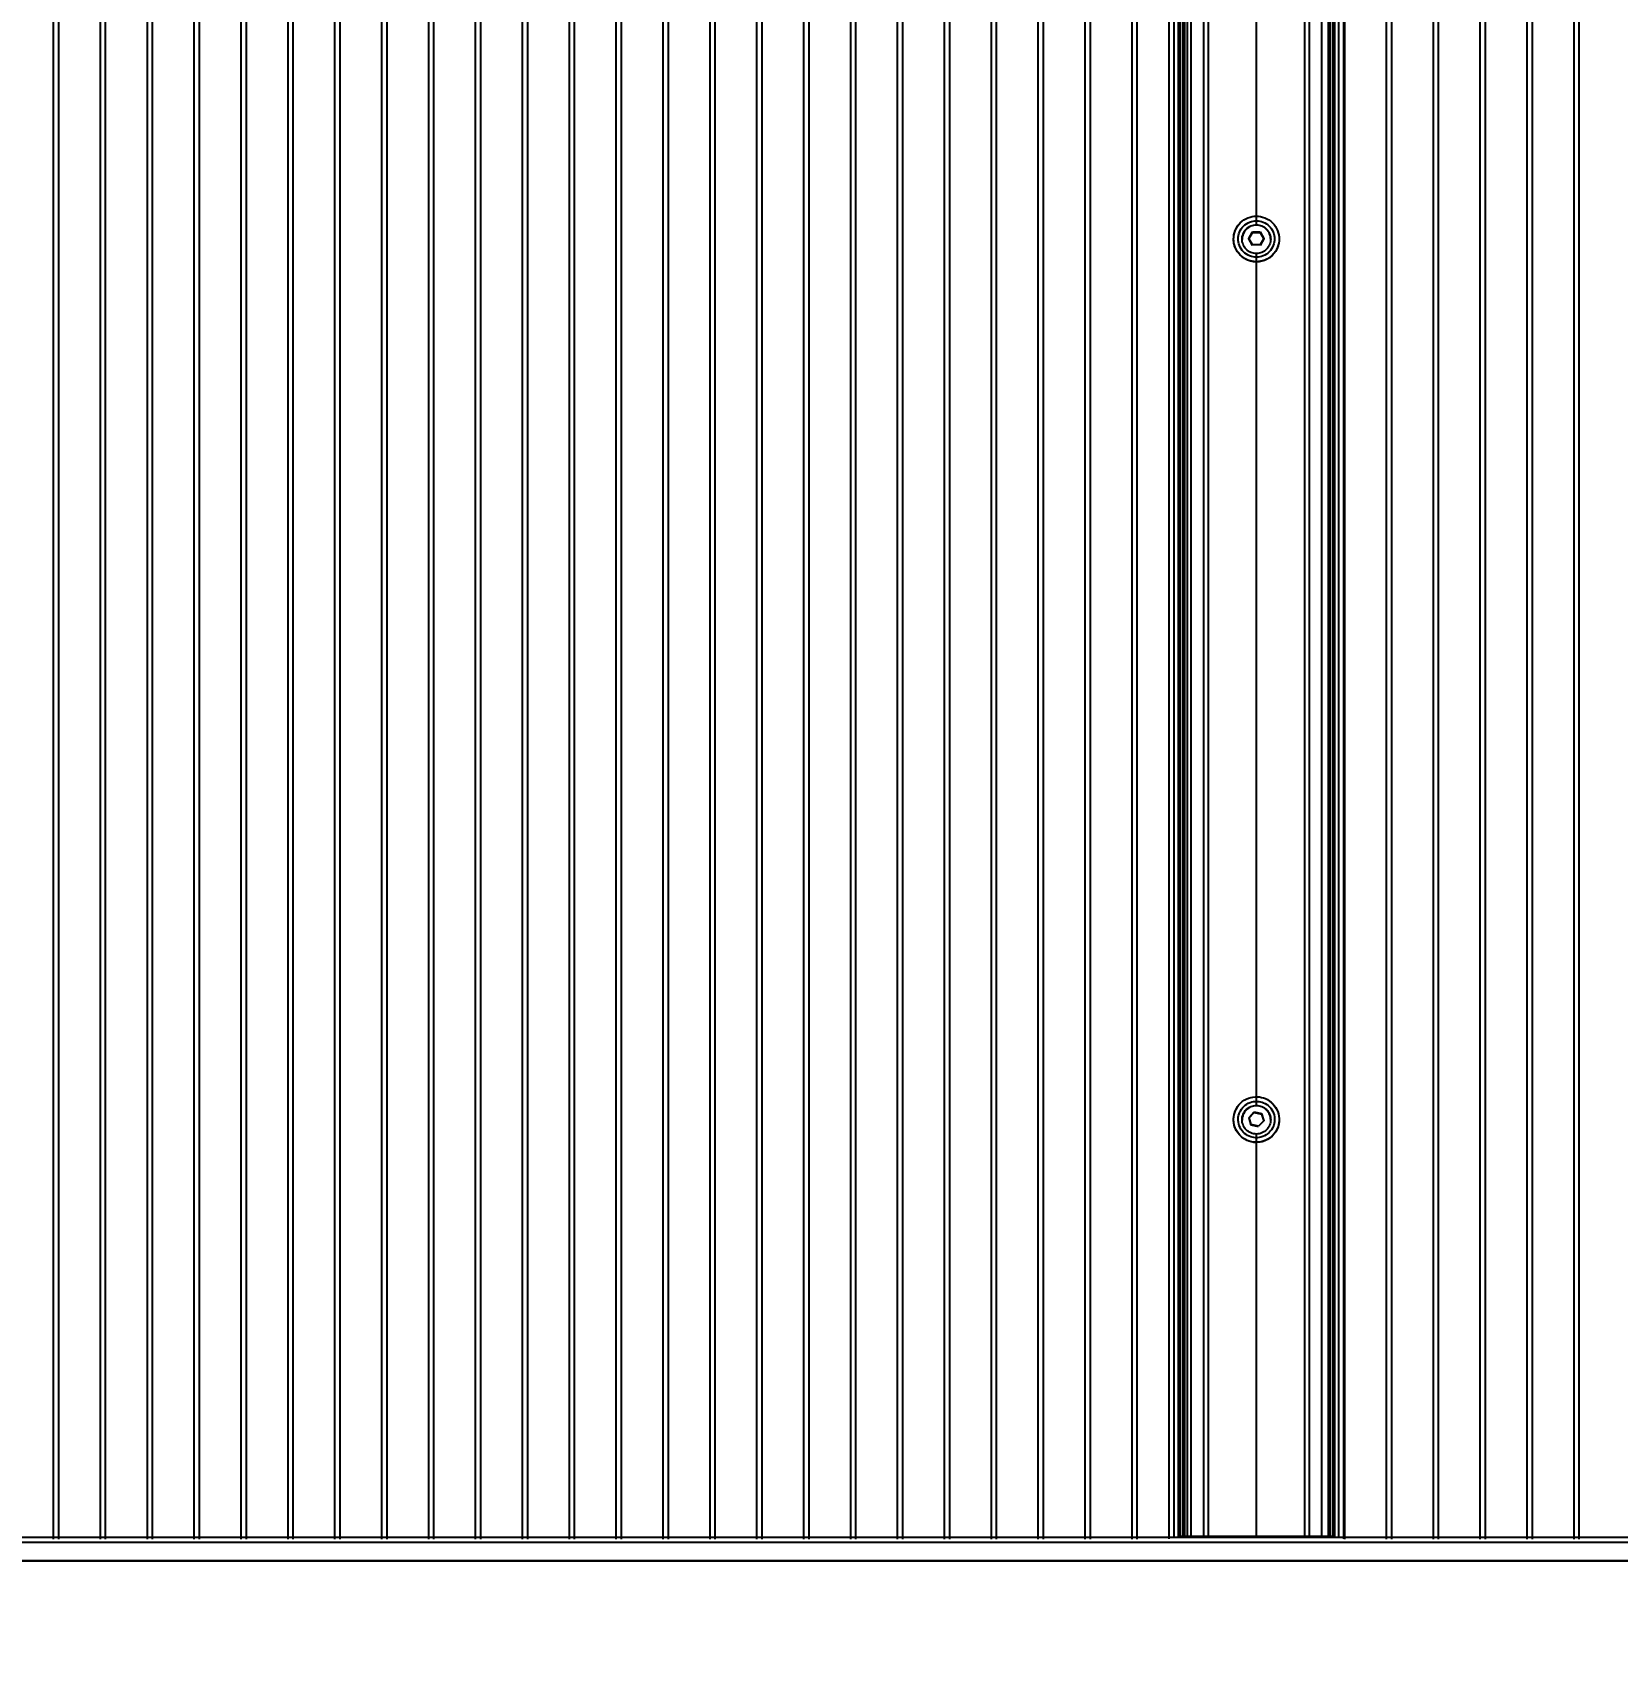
# Model space of a CAD drawing. Header units: millimetres. Extents: x 4625 to 14334, y 16216 to 31562.
# Drawn here: x 8871 to 9480, y 26844 to 27465 of the extents above; entities that cross this region are included whole.
import ezdxf

# ---------------------------------------------------------------- set-up
doc = ezdxf.new("R2010")
doc.units = ezdxf.units.MM
doc.header["$LTSCALE"] = 3
doc.layers.add('Default', color=7, linetype='Continuous')
doc.styles.get("Standard").update_dxf_attribs({"font": 'arial.ttf'})
doc.dimstyles.new('MATEUSZ', dxfattribs={"dimtxt": 35, "dimasz": 16, "dimexe": 0.18, "dimexo": 0.0625, "dimgap": 0.09, "dimtad": 0, "dimdec": 0, "dimdsep": 46, "dimtxsty": 'Standard', "dimblk": 'DOT', "dimcen": 0.09, "dimse1": 1, "dimse2": 1, "dimadec": 0, "dimazin": 0, "dimtfac": 1, "dimtdec": 0, "dimtofl": 0, "dimtmove": 0, "dimatfit": 3, "dimfxl": 1, "dimtolj": 1, "dimtzin": 0, "dimlwd": 9, "dimlwe": 9, "dimarcsym": 0})

# ---------------------------------------------------------------- blocks, each defined once
blk = doc.blocks.new('_Dot')
at = {"color": 0, "linetype": 'ByBlock', "lineweight": -2}
blk.add_line((-0.5, 0), (-1, 0), dxfattribs=at)
at = {"color": 0, "linetype": 'ByBlock', "const_width": 0.5}
blk.add_lwpolyline([(-0.25, 0, 1), (0.25, 0, 1)], format="xyb", close=True, dxfattribs=at)
blk = doc.blocks.new('*D31')
at = {"color": 0, "lineweight": 9, "transparency": 16777216}
for p, q in [((5803.89, 26303.39), (9576.19, 26303.39)), ((13713.73, 26303.39), (9941.43, 26303.39))]:
    blk.add_line(p, q, dxfattribs=at)
at = {"layer": 'Defpoints', "color": 0, "transparency": 16777216}
for p in [(5787.89, 28729.99), (13729.73, 28729.99), (13729.73, 26303.39)]:
    blk.add_point(p, dxfattribs=at)
at = {"color": 0, "lineweight": 9, "transparency": 16777216, "xscale": 16, "yscale": 16, "zscale": 16, "rotation": 180}
blk.add_blockref('_Dot', (5787.89, 26303.39), dxfattribs=at)
at = {"color": 0, "lineweight": 9, "transparency": 16777216, "xscale": 16, "yscale": 16, "zscale": 16}
blk.add_blockref('_Dot', (13729.73, 26303.39), dxfattribs=at)
at = {"color": 0, "transparency": 16777216, "insert": (9758.81, 26303.39), "char_height": 123, "attachment_point": 5}
blk.add_mtext('\\A1;7942', dxfattribs=at)

msp = doc.modelspace()

# ---------------------------------------------------------------- linework, layer by layer
at = {"layer": 'Default'}
for p, q in [((9311.14, 28707.83), (9311.14, 26888.27)), ((9311.26, 26887.98), (9311.26, 28707.54)), ((9311.95, 28707.9), (9311.95, 26888.34)), ((9312.89, 28707.74), (9312.89, 26888.19)), ((9312.89, 28707.54), (9312.89, 26887.98)), ((9313.64, 26887.98), (9313.64, 28707.54)), ((9314.64, 26887.98), (9314.64, 28707.54)), ((9316.14, 26888.09), (9316.14, 28707.64)), ((9320.89, 28707.82), (9320.89, 26888.27)), ((9322.64, 28707.82), (9322.64, 26888.26)), ((9359.64, 28707.82), (9359.64, 26888.26)), ((9361.39, 28707.82), (9361.39, 26888.27)), ((9366.14, 28707.64), (9366.14, 26888.09)), ((9368.64, 28707.54), (9368.64, 26887.98)), ((9369.39, 28707.74), (9369.39, 26888.19)), ((9369.39, 28707.54), (9369.39, 26887.98)), ((9370.33, 28707.9), (9370.33, 26888.34)), ((9371.03, 28707.54), (9371.03, 26887.98)), ((9371.14, 28707.83), (9371.14, 26888.27)), ((8879.31, 28706.81), (8879.31, 26887.25)), ((8881.31, 28706.81), (8881.31, 26887.25)), ((8897.31, 28706.81), (8897.31, 26887.25)), ((8899.31, 28706.81), (8899.31, 26887.25)), ((8915.31, 28706.81), (8915.31, 26887.25)), ((8917.31, 28706.81), (8917.31, 26887.25)), ((8933.31, 28706.81), (8933.31, 26887.25)), ((8935.31, 28706.81), (8935.31, 26887.25)), ((8951.31, 28706.81), (8951.31, 26887.25)), ((8953.31, 28706.81), (8953.31, 26887.25)), ((8969.31, 28706.81), (8969.31, 26887.25)), ((8971.31, 28706.81), (8971.31, 26887.25)), ((8987.31, 28706.81), (8987.31, 26887.25)), ((8989.31, 28706.81), (8989.31, 26887.25)), ((9005.31, 28706.81), (9005.31, 26887.25)), ((9007.31, 28706.81), (9007.31, 26887.25)), ((9023.31, 28706.81), (9023.31, 26887.25)), ((9025.31, 28706.81), (9025.31, 26887.25)), ((9041.31, 28706.81), (9041.31, 26887.25)), ((9043.31, 28706.81), (9043.31, 26887.25)), ((9059.31, 28706.81), (9059.31, 26887.25)), ((9061.31, 28706.81), (9061.31, 26887.25)), ((9077.31, 28706.81), (9077.31, 26887.25)), ((9079.31, 28706.81), (9079.31, 26887.25)), ((9095.31, 28706.81), (9095.31, 26887.25)), ((9097.31, 28706.81), (9097.31, 26887.25)), ((9113.31, 28706.81), (9113.31, 26887.25)), ((9115.31, 28706.81), (9115.31, 26887.25)), ((9131.31, 28706.81), (9131.31, 26887.25)), ((9133.31, 28706.81), (9133.31, 26887.25)), ((9149.31, 28706.81), (9149.31, 26887.25)), ((9151.31, 28706.81), (9151.31, 26887.25)), ((9167.31, 28706.81), (9167.31, 26887.25)), ((9169.31, 28706.81), (9169.31, 26887.25)), ((9185.31, 28706.81), (9185.31, 26887.25)), ((9187.31, 28706.81), (9187.31, 26887.25)), ((9203.31, 28706.81), (9203.31, 26887.25)), ((9205.31, 28706.81), (9205.31, 26887.25)), ((9221.31, 28706.81), (9221.31, 26887.25)), ((9223.31, 28706.81), (9223.31, 26887.25)), ((9239.31, 28706.81), (9239.31, 26887.25)), ((9241.31, 28706.81), (9241.31, 26887.25)), ((9257.31, 28706.81), (9257.31, 26887.25)), ((9259.31, 28706.81), (9259.31, 26887.25)), ((9275.31, 28706.81), (9275.31, 26887.25)), ((9277.31, 28706.81), (9277.31, 26887.25)), ((9293.31, 28706.81), (9293.31, 26887.25)), ((9295.31, 28706.81), (9295.31, 26887.25)), ((9307.64, 26887.39), (9307.64, 28706.95)), ((9309.64, 26887.84), (9309.64, 28707.4)), ((9313.39, 28707.51), (9313.39, 26887.95)), ((9372.64, 28707.4), (9372.64, 26887.84)), ((9374.64, 28706.95), (9374.64, 26887.39)), ((9374.97, 28706.81), (9374.97, 26887.25)), ((9390.97, 28706.81), (9390.97, 26887.25)), ((9392.97, 28706.81), (9392.97, 26887.25)), ((9408.97, 28706.81), (9408.97, 26887.25)), ((9410.97, 28706.81), (9410.97, 26887.25)), ((9426.97, 28706.81), (9426.97, 26887.25)), ((9428.97, 28706.81), (9428.97, 26887.25)), ((9444.97, 28706.81), (9444.97, 26887.25)), ((9446.97, 28706.81), (9446.97, 26887.25)), ((9462.97, 28706.81), (9462.97, 26887.25)), ((9464.97, 28706.81), (9464.97, 26887.25)), ((9341.14, 27391.56), (9341.14, 27718.51)), ((9338.25, 27386.16), (9339.7, 27388.65)), ((9339.7, 27383.67), (9338.25, 27386.16)), ((9339.7, 27388.65), (9342.58, 27388.65)), ((9342.58, 27388.65), (9344.03, 27386.16)), ((9344.03, 27386.16), (9342.58, 27383.67)), ((9341.14, 27053.64), (9341.14, 27380.59)), ((9338.33, 27048.88), (9340.29, 27050.99)), ((9339.18, 27046.13), (9338.33, 27048.88)), ((9340.29, 27050.99), (9340.29, 27051.17)), ((9340.29, 27050.99), (9343.11, 27050.35)), ((9343.11, 27050.35), (9343.95, 27047.59)), ((9341.99, 27045.48), (9339.18, 27046.13)), ((9341.14, 26888.54), (9341.14, 27042.66)), ((9343.95, 27047.59), (9343.95, 27047.77)), ((8508.31, 26887.98), (11009.31, 26887.98)), ((8508.31, 26885.99), (11009.31, 26885.99)), ((10981.28, 26878.9), (8537.07, 26878.9)), ((8537.33, 26878.91), (10981.04, 26878.91))]:
    msp.add_line(p, q, dxfattribs=at)
for points in [[(9341.14, 27377.43, 0), (9340.35, 27377.47, 0), (9339.55, 27377.58, 0), (9338.73, 27377.77, 0), (9337.92, 27378.04, 0), (9337.12, 27378.41, 0), (9336.35, 27378.85, 0), (9335.63, 27379.38, 0), (9334.95, 27379.99, 0), (9334.35, 27380.66, 0), (9333.82, 27381.38, 0), (9333.37, 27382.15, 0), (9333, 27382.95, 0), (9332.73, 27383.76, 0), (9332.54, 27384.57, 0), (9332.43, 27385.38, 0), (9332.39, 27386.16, 0), (9332.43, 27386.94, 0), (9332.54, 27387.75, 0), (9332.73, 27388.56, 0), (9333, 27389.37, 0), (9333.37, 27390.17, 0), (9333.82, 27390.94, 0), (9334.35, 27391.66, 0), (9334.95, 27392.33, 0), (9335.63, 27392.94, 0), (9336.35, 27393.47, 0), (9337.12, 27393.91, 0), (9337.92, 27394.28, 0), (9338.73, 27394.55, 0), (9339.55, 27394.74, 0), (9340.35, 27394.85, 0), (9341.14, 27394.89, 0), (9341.93, 27394.85, 0), (9342.73, 27394.74, 0), (9343.55, 27394.55, 0), (9344.36, 27394.28, 0), (9345.16, 27393.91, 0), (9345.93, 27393.47, 0), (9346.66, 27392.94, 0), (9347.33, 27392.33, 0), (9347.93, 27391.66, 0), (9348.46, 27390.94, 0), (9348.91, 27390.17, 0), (9349.28, 27389.37, 0), (9349.55, 27388.56, 0), (9349.74, 27387.75, 0), (9349.86, 27386.94, 0), (9349.89, 27386.16, 0), (9349.86, 27385.38, 0), (9349.74, 27384.57, 0), (9349.55, 27383.76, 0), (9349.28, 27382.95, 0), (9348.91, 27382.15, 0), (9348.46, 27381.38, 0), (9347.93, 27380.66, 0), (9347.33, 27379.99, 0), (9346.66, 27379.38, 0), (9345.93, 27378.85, 0), (9345.16, 27378.41, 0), (9344.36, 27378.04, 0), (9343.55, 27377.77, 0), (9342.73, 27377.58, 0), (9341.93, 27377.47, 0)], [(9341.14, 27379.18, 0), (9340.51, 27379.21, 0), (9339.87, 27379.29, 0), (9339.21, 27379.45, 0), (9338.56, 27379.67, 0), (9337.93, 27379.96, 0), (9337.31, 27380.32, 0), (9336.73, 27380.74, 0), (9336.19, 27381.22, 0), (9335.71, 27381.76, 0), (9335.28, 27382.34, 0), (9334.92, 27382.95, 0), (9334.63, 27383.59, 0), (9334.41, 27384.24, 0), (9334.26, 27384.89, 0), (9334.17, 27385.53, 0), (9334.14, 27386.16, 0), (9334.17, 27386.79, 0), (9334.26, 27387.43, 0), (9334.41, 27388.08, 0), (9334.63, 27388.73, 0), (9334.92, 27389.37, 0), (9335.28, 27389.98, 0), (9335.71, 27390.56, 0), (9336.19, 27391.1, 0), (9336.73, 27391.58, 0), (9337.31, 27392, 0), (9337.93, 27392.36, 0), (9338.56, 27392.65, 0), (9339.21, 27392.87, 0), (9339.87, 27393.03, 0), (9340.51, 27393.11, 0), (9341.14, 27393.14, 0), (9341.77, 27393.11, 0), (9342.41, 27393.03, 0), (9343.07, 27392.87, 0), (9343.72, 27392.65, 0), (9344.36, 27392.36, 0), (9344.97, 27392, 0), (9345.55, 27391.58, 0), (9346.09, 27391.1, 0), (9346.58, 27390.56, 0), (9347, 27389.98, 0), (9347.36, 27389.37, 0), (9347.65, 27388.73, 0), (9347.87, 27388.08, 0), (9348.02, 27387.43, 0), (9348.11, 27386.79, 0), (9348.14, 27386.16, 0), (9348.11, 27385.53, 0), (9348.02, 27384.89, 0), (9347.87, 27384.24, 0), (9347.65, 27383.59, 0), (9347.36, 27382.95, 0), (9347, 27382.34, 0), (9346.58, 27381.76, 0), (9346.09, 27381.22, 0), (9345.55, 27380.74, 0), (9344.97, 27380.32, 0), (9344.36, 27379.96, 0), (9343.72, 27379.67, 0), (9343.07, 27379.45, 0), (9342.41, 27379.29, 0), (9341.77, 27379.21, 0)], [(9343.09, 27056.74, 0), (9343.85, 27056.53, 0), (9344.61, 27056.25, 0), (9345.36, 27055.88, 0), (9346.09, 27055.43, 0), (9346.79, 27054.9, 0), (9347.44, 27054.29, 0), (9348.03, 27053.61, 0), (9348.55, 27052.88, 0), (9348.99, 27052.09, 0), (9349.35, 27051.26, 0), (9349.61, 27050.41, 0), (9349.79, 27049.56, 0), (9349.88, 27048.7, 0), (9349.88, 27047.87, 0), (9349.81, 27047.06, 0), (9349.67, 27046.29, 0), (9349.46, 27045.53, 0), (9349.17, 27044.77, 0), (9348.8, 27044.02, 0), (9348.35, 27043.29, 0), (9347.82, 27042.6, 0), (9347.21, 27041.95, 0), (9346.53, 27041.36, 0), (9345.79, 27040.84, 0), (9345, 27040.4, 0), (9344.17, 27040.05, 0), (9343.32, 27039.78, 0), (9342.47, 27039.61, 0), (9341.61, 27039.52, 0), (9340.77, 27039.51, 0), (9339.96, 27039.59, 0), (9339.19, 27039.73, 0), (9338.43, 27039.94, 0), (9337.67, 27040.22, 0), (9336.92, 27040.59, 0), (9336.19, 27041.04, 0), (9335.49, 27041.57, 0), (9334.84, 27042.18, 0), (9334.25, 27042.86, 0), (9333.73, 27043.6, 0), (9333.29, 27044.38, 0), (9332.93, 27045.21, 0), (9332.67, 27046.06, 0), (9332.49, 27046.91, 0), (9332.4, 27047.77, 0), (9332.4, 27048.6, 0), (9332.47, 27049.41, 0), (9332.61, 27050.18, 0), (9332.82, 27050.94, 0), (9333.11, 27051.7, 0), (9333.48, 27052.45, 0), (9333.93, 27053.18, 0), (9334.46, 27053.87, 0), (9335.07, 27054.52, 0), (9335.75, 27055.11, 0), (9336.49, 27055.63, 0), (9337.28, 27056.07, 0), (9338.11, 27056.42, 0), (9338.96, 27056.69, 0), (9339.82, 27056.86, 0), (9340.67, 27056.95, 0), (9341.51, 27056.96, 0), (9342.32, 27056.88, 0)], [(9342.7, 27055.04, 0), (9343.31, 27054.87, 0), (9343.92, 27054.65, 0), (9344.52, 27054.35, 0), (9345.1, 27053.99, 0), (9345.66, 27053.57, 0), (9346.18, 27053.08, 0), (9346.65, 27052.54, 0), (9347.07, 27051.95, 0), (9347.42, 27051.32, 0), (9347.71, 27050.66, 0), (9347.92, 27049.98, 0), (9348.06, 27049.29, 0), (9348.13, 27048.61, 0), (9348.13, 27047.94, 0), (9348.08, 27047.3, 0), (9347.96, 27046.68, 0), (9347.8, 27046.07, 0), (9347.57, 27045.47, 0), (9347.27, 27044.86, 0), (9346.91, 27044.28, 0), (9346.48, 27043.73, 0), (9346, 27043.21, 0), (9345.45, 27042.74, 0), (9344.86, 27042.32, 0), (9344.23, 27041.97, 0), (9343.57, 27041.69, 0), (9342.89, 27041.47, 0), (9342.2, 27041.33, 0), (9341.52, 27041.26, 0), (9340.85, 27041.26, 0), (9340.2, 27041.32, 0), (9339.58, 27041.43, 0), (9338.97, 27041.6, 0), (9338.36, 27041.83, 0), (9337.76, 27042.12, 0), (9337.18, 27042.48, 0), (9336.62, 27042.9, 0), (9336.1, 27043.39, 0), (9335.63, 27043.93, 0), (9335.21, 27044.52, 0), (9334.86, 27045.15, 0), (9334.57, 27045.81, 0), (9334.36, 27046.49, 0), (9334.22, 27047.18, 0), (9334.15, 27047.86, 0), (9334.15, 27048.53, 0), (9334.2, 27049.17, 0), (9334.32, 27049.79, 0), (9334.48, 27050.4, 0), (9334.71, 27051.01, 0), (9335.01, 27051.61, 0), (9335.37, 27052.19, 0), (9335.8, 27052.75, 0), (9336.28, 27053.26, 0), (9336.83, 27053.73, 0), (9337.42, 27054.15, 0), (9338.05, 27054.5, 0), (9338.71, 27054.78, 0), (9339.39, 27055, 0), (9340.08, 27055.14, 0), (9340.76, 27055.21, 0), (9341.43, 27055.21, 0), (9342.08, 27055.15, 0)]]:
    msp.add_polyline3d(points, close=True, dxfattribs=at)
for points in [[(9341.14, 27377.35, 0), (9340.02, 27377.42, 0), (9338.86, 27377.65, 0), (9337.7, 27378.05, 0), (9336.59, 27378.62, 0), (9335.55, 27379.36, 0), (9334.62, 27380.25, 0), (9333.84, 27381.27, 0), (9333.22, 27382.37, 0), (9332.78, 27383.51, 0), (9332.51, 27384.67, 0), (9332.39, 27385.8, 0), (9332.43, 27386.91, 0), (9332.62, 27388.06, 0), (9332.98, 27389.22, 0), (9333.51, 27390.35, 0), (9334.21, 27391.41, 0)], [(9335.64, 27386.07, 0), (9335.67, 27386.59, 0), (9335.74, 27387.12, 0), (9335.88, 27387.65, 0), (9336.06, 27388.17, 0), (9336.3, 27388.67, 0), (9336.58, 27389.13, 0), (9336.9, 27389.56, 0), (9337.25, 27389.95, 0), (9337.64, 27390.31, 0), (9338.07, 27390.63, 0), (9338.54, 27390.91, 0), (9339.04, 27391.14, 0), (9339.55, 27391.33, 0), (9340.08, 27391.46, 0), (9340.62, 27391.54, 0), (9341.14, 27391.56, 0)], [(9346.64, 27385.93, 0), (9346.61, 27386.45, 0), (9346.54, 27386.98, 0), (9346.41, 27387.51, 0), (9346.22, 27388.03, 0), (9345.99, 27388.53, 0), (9345.7, 27388.99, 0), (9345.38, 27389.42, 0), (9345.03, 27389.81, 0), (9344.64, 27390.17, 0), (9344.21, 27390.49, 0), (9343.74, 27390.77, 0), (9343.25, 27391, 0), (9342.73, 27391.19, 0), (9342.2, 27391.32, 0), (9341.67, 27391.4, 0), (9341.14, 27391.42, 0), (9340.62, 27391.4, 0), (9340.08, 27391.32, 0), (9339.55, 27391.19, 0), (9339.04, 27391, 0), (9338.54, 27390.77, 0), (9338.07, 27390.49, 0), (9337.64, 27390.17, 0), (9337.25, 27389.81, 0), (9336.9, 27389.42, 0), (9336.58, 27388.99, 0), (9336.3, 27388.53, 0), (9336.06, 27388.03, 0), (9335.88, 27387.51, 0), (9335.74, 27386.98, 0), (9335.67, 27386.45, 0), (9335.64, 27385.93, 0)], [(9341.14, 27391.56, 0), (9341.67, 27391.54, 0), (9342.2, 27391.46, 0), (9342.73, 27391.33, 0), (9343.25, 27391.14, 0), (9343.74, 27390.91, 0), (9344.21, 27390.63, 0), (9344.64, 27390.31, 0), (9345.03, 27389.95, 0), (9345.38, 27389.56, 0), (9345.7, 27389.13, 0), (9345.99, 27388.67, 0), (9346.22, 27388.17, 0), (9346.41, 27387.65, 0), (9346.54, 27387.12, 0), (9346.61, 27386.59, 0), (9346.64, 27386.07, 0)], [(9341.14, 27380.59, 0), (9340.62, 27380.62, 0), (9340.08, 27380.69, 0), (9339.55, 27380.82, 0), (9339.04, 27381.01, 0), (9338.54, 27381.24, 0), (9338.07, 27381.52, 0), (9337.64, 27381.84, 0), (9337.25, 27382.19, 0), (9336.9, 27382.58, 0), (9336.58, 27383.01, 0), (9336.3, 27383.48, 0), (9336.06, 27383.97, 0), (9335.88, 27384.49, 0), (9335.74, 27385.01, 0), (9335.67, 27385.55, 0), (9335.64, 27386.07, 0)], [(9338.25, 27386.34, 0), (9339.7, 27388.83, 0)], [(9339.7, 27383.84, 0), (9338.25, 27386.34, 0)], [(9339.7, 27388.83, 0), (9342.58, 27388.83, 0)], [(9349.13, 27389.63, 0), (9349.52, 27388.6, 0), (9349.76, 27387.56, 0), (9349.88, 27386.54, 0), (9349.87, 27385.55, 0), (9349.75, 27384.53, 0), (9349.5, 27383.49, 0), (9349.1, 27382.46, 0), (9348.57, 27381.46, 0), (9347.9, 27380.53, 0), (9347.11, 27379.69, 0), (9346.21, 27378.96, 0), (9345.24, 27378.37, 0), (9344.22, 27377.91, 0), (9343.18, 27377.59, 0), (9342.15, 27377.41, 0), (9341.14, 27377.35, 0)], [(9346.64, 27386.07, 0), (9346.61, 27385.55, 0), (9346.54, 27385.01, 0), (9346.41, 27384.49, 0), (9346.22, 27383.97, 0), (9345.99, 27383.48, 0), (9345.7, 27383.01, 0), (9345.38, 27382.58, 0), (9345.03, 27382.19, 0), (9344.64, 27381.84, 0), (9344.21, 27381.52, 0), (9343.74, 27381.24, 0), (9343.25, 27381.01, 0), (9342.73, 27380.82, 0), (9342.2, 27380.69, 0), (9341.67, 27380.62, 0), (9341.14, 27380.59, 0)], [(9342.58, 27388.83, 0), (9344.03, 27386.34, 0)], [(9344.03, 27386.34, 0), (9342.58, 27383.84, 0)], [(9342.58, 27383.84, 0), (9339.7, 27383.84, 0)], [(9345.65, 27055.63, 0), (9346.83, 27054.78, 0), (9347.88, 27053.72, 0), (9348.73, 27052.49, 0), (9349.37, 27051.13, 0)], [(9349.78, 27049.52, 0), (9349.89, 27048.45, 0), (9349.86, 27047.42, 0), (9349.72, 27046.44, 0), (9349.47, 27045.49, 0), (9349.11, 27044.54, 0), (9348.62, 27043.61, 0), (9347.99, 27042.73, 0), (9347.25, 27041.9, 0), (9346.4, 27041.17, 0), (9345.45, 27040.56, 0), (9344.44, 27040.07, 0), (9343.38, 27039.71, 0), (9342.31, 27039.5, 0), (9341.25, 27039.42, 0), (9340.22, 27039.47, 0), (9339.25, 27039.63, 0), (9338.3, 27039.9, 0), (9337.35, 27040.28, 0), (9336.42, 27040.8, 0), (9335.54, 27041.44, 0), (9334.74, 27042.2, 0), (9334.02, 27043.07, 0), (9333.43, 27044.03, 0), (9332.96, 27045.05, 0), (9332.63, 27046.11, 0), (9332.44, 27047.18, 0), (9332.39, 27048.23, 0), (9332.46, 27049.25, 0), (9332.64, 27050.21, 0), (9332.93, 27051.16, 0), (9333.34, 27052.1, 0), (9333.88, 27053.02, 0)], [(9335.64, 27048.14, 0), (9335.67, 27048.67, 0), (9335.74, 27049.2, 0), (9335.88, 27049.73, 0), (9336.06, 27050.25, 0), (9336.3, 27050.74, 0), (9336.58, 27051.21, 0), (9336.9, 27051.64, 0), (9337.25, 27052.03, 0), (9337.64, 27052.38, 0), (9338.07, 27052.7, 0), (9338.54, 27052.98, 0), (9339.04, 27053.22, 0), (9339.55, 27053.4, 0), (9340.08, 27053.53, 0), (9340.62, 27053.61, 0), (9341.14, 27053.64, 0)], [(9346.64, 27048, 0), (9346.61, 27048.53, 0), (9346.54, 27049.06, 0), (9346.41, 27049.59, 0), (9346.22, 27050.11, 0), (9345.99, 27050.6, 0), (9345.7, 27051.07, 0), (9345.38, 27051.5, 0), (9345.03, 27051.89, 0), (9344.64, 27052.24, 0), (9344.21, 27052.56, 0), (9343.74, 27052.84, 0), (9343.25, 27053.08, 0), (9342.73, 27053.26, 0), (9342.2, 27053.39, 0), (9341.67, 27053.47, 0), (9341.14, 27053.5, 0), (9340.62, 27053.47, 0), (9340.08, 27053.39, 0), (9339.55, 27053.26, 0), (9339.04, 27053.08, 0), (9338.54, 27052.84, 0), (9338.07, 27052.56, 0), (9337.64, 27052.24, 0), (9337.25, 27051.89, 0), (9336.9, 27051.5, 0), (9336.58, 27051.07, 0), (9336.3, 27050.6, 0), (9336.06, 27050.11, 0), (9335.88, 27049.59, 0), (9335.74, 27049.06, 0), (9335.67, 27048.53, 0), (9335.64, 27048, 0)], [(9338.33, 27049.06, 0), (9340.29, 27051.17, 0)], [(9339.18, 27046.3, 0), (9338.33, 27049.06, 0)], [(9340.29, 27051.17, 0), (9343.11, 27050.52, 0)], [(9341.14, 27053.64, 0), (9341.67, 27053.61, 0), (9342.2, 27053.53, 0), (9342.73, 27053.4, 0), (9343.25, 27053.22, 0), (9343.74, 27052.98, 0), (9344.21, 27052.7, 0), (9344.64, 27052.38, 0), (9345.03, 27052.03, 0), (9345.38, 27051.64, 0), (9345.7, 27051.21, 0), (9345.99, 27050.74, 0), (9346.22, 27050.25, 0), (9346.41, 27049.73, 0), (9346.54, 27049.2, 0), (9346.61, 27048.67, 0), (9346.64, 27048.14, 0)], [(9343.11, 27050.52, 0), (9343.95, 27047.77, 0)], [(9341.14, 27042.66, 0), (9340.62, 27042.69, 0), (9340.08, 27042.77, 0), (9339.55, 27042.9, 0), (9339.04, 27043.08, 0), (9338.54, 27043.32, 0), (9338.07, 27043.6, 0), (9337.64, 27043.92, 0), (9337.25, 27044.27, 0), (9336.9, 27044.66, 0), (9336.58, 27045.09, 0), (9336.3, 27045.55, 0), (9336.06, 27046.05, 0), (9335.88, 27046.56, 0), (9335.74, 27047.09, 0), (9335.67, 27047.62, 0), (9335.64, 27048.14, 0)], [(9341.99, 27045.66, 0), (9339.18, 27046.3, 0)], [(9346.64, 27048.14, 0), (9346.61, 27047.62, 0), (9346.54, 27047.09, 0), (9346.41, 27046.56, 0), (9346.22, 27046.05, 0), (9345.99, 27045.55, 0), (9345.7, 27045.09, 0), (9345.38, 27044.66, 0), (9345.03, 27044.27, 0), (9344.64, 27043.92, 0), (9344.21, 27043.6, 0), (9343.74, 27043.32, 0), (9343.25, 27043.08, 0), (9342.73, 27042.9, 0), (9342.2, 27042.77, 0), (9341.67, 27042.69, 0), (9341.14, 27042.66, 0)], [(9343.95, 27047.77, 0), (9341.99, 27045.66, 0)], [(9311.95, 26888.34, 0), (9341.14, 26888.54, 0)], [(9323.52, 26888.33, 0), (9358.76, 26888.33, 0)], [(9341.14, 26888.54, 0), (9370.33, 26888.34, 0)]]:
    msp.add_polyline3d(points, dxfattribs=at)

# ---------------------------------------------------------------- dimensions: what is measured, and where the dimension line sits
dim = msp.add_linear_dim(base=(13729.73, 26303.39), p1=(5787.89, 28729.99), p2=(13729.73, 28729.99), dimstyle='MATEUSZ', override={"dimtxt": 123})
dim.commit()
dim.dimension.update_dxf_attribs({"geometry": '*D31', "text_midpoint": (9758.81, 26303.39)})

doc.saveas('drawing.dxf')
